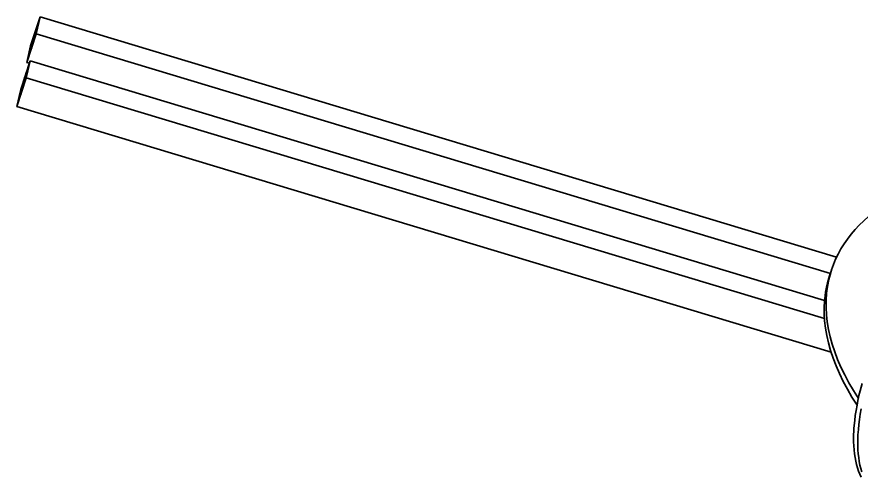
# Model space of a CAD drawing. Extents: x -41 to 2498, y -135 to 1203.
# Drawn here: x 1051.5 to 1293.9, y 997.5 to 1129.5 of the extents above; entities that cross this region are included whole.
import ezdxf

# ---------------------------------------------------------------- set-up
doc = ezdxf.new("R2010")
doc.units = 0

msp = doc.modelspace()

# ---------------------------------------------------------------- linework, layer by layer
at = {"color": 7, "lineweight": 35, "ltscale": 0.21721}
for p, q in [((1055.48, 1121.22), (1058.18, 1129.48)), ((1054.23, 1112.04), (1051.53, 1103.78))]:
    msp.add_line(p, q, dxfattribs=at)
at = {"color": 7, "lineweight": 35, "ltscale": 0.124181}
for p, q in [((1057.08, 1124.64), (1058.18, 1129.48)), ((1052.63, 1108.63), (1051.53, 1103.78))]:
    msp.add_line(p, q, dxfattribs=at)
at = {"color": 7, "lineweight": 35}
for p, q in [((1058.18, 1129.48), (1286.87, 1060.55)), ((1057.08, 1124.64), (1285.09, 1055.91)), ((1055.33, 1116.89), (1283.43, 1048.13)), ((1054.23, 1112.04), (1283.4, 1042.97)), ((1051.53, 1103.78), (1285.27, 1033.33))]:
    msp.add_line(p, q, dxfattribs=at)
at = {"color": 7, "lineweight": 35, "ltscale": 0.217207}
for p, q in [((1057.08, 1124.64), (1054.39, 1116.38)), ((1052.63, 1108.63), (1055.33, 1116.89))]:
    msp.add_line(p, q, dxfattribs=at)
at = {"color": 7, "lineweight": 35, "ltscale": 0.124178}
for p, q in [((1055.48, 1121.22), (1054.39, 1116.38)), ((1054.23, 1112.04), (1055.33, 1116.89))]:
    msp.add_line(p, q, dxfattribs=at)
at = {"color": 7, "lineweight": 35, "ltscale": 0.018442}
msp.add_line((1054.39, 1116.38), (1055.09, 1116.16), dxfattribs=at)
at = {"color": 7, "lineweight": 35, "ltscale": 0.043442}
msp.add_line((1284.86, 1055.22), (1285.4, 1056.87), dxfattribs=at)
at = {"color": 7, "lineweight": 35}
for points in [[(1294.17, 1024.35), (1293.89, 1023.29), (1293.62, 1022.23), (1293.29, 1020.84), (1293, 1019.46), (1292.73, 1018.1), (1292.47, 1016.6), (1292.24, 1015.12), (1292.06, 1013.66), (1291.92, 1012.24), (1291.86, 1011.43), (1291.81, 1010.64), (1291.76, 1009.6), (1291.75, 1008.57), (1291.76, 1007.57), (1291.8, 1006.39), (1291.89, 1005.25), (1292.01, 1004.13), (1292.17, 1003.06), (1292.38, 1002.01), (1292.61, 1001.03), (1292.89, 1000.09), (1293.2, 999.17), (1293.55, 998.3), (1293.95, 997.46)], [(1293.92, 1017.01), (1293.66, 1015.5), (1293.44, 1014.02), (1293.25, 1012.57), (1293.11, 1011.15), (1293.05, 1010.34), (1293, 1009.55), (1292.96, 1008.5), (1292.94, 1007.48), (1292.95, 1006.47), (1293, 1005.3), (1293.08, 1004.15), (1293.21, 1003.04), (1293.37, 1001.96), (1293.57, 1000.92), (1293.81, 999.94), (1294.08, 998.99)]]:
    msp.add_lwpolyline(points, dxfattribs=at)
for centre, major_axis, ratio, start_param, end_param in [((1056.28, 1122.93), (-1.29, -4.28), 0.040048, 0.000036, 3.141629), ((1056.28, 1122.93), (-1.29, -4.28), 0.040048, 3.141629, 4.193977), ((1056.28, 1122.93), (-1.29, -4.28), 0.040048, 4.193977, 6.283222), ((1053.43, 1110.33), (-1.29, -4.28), 0.040048, 4.193977, 6.283222), ((1053.43, 1110.33), (-1.29, -4.28), 0.040048, 0.000036, 3.141629), ((1053.43, 1110.33), (-1.29, -4.28), 0.040048, 3.141629, 4.193977), ((1404.22, 1018.07), (118.83, -38.8), 0.495104, 2.714591, 3.141539), ((1404.22, 1018.07), (118.83, -38.8), 0.495104, 3.141539, 3.187703), ((1403.68, 1016.41), (118.83, -38.8), 0.495104, 3.141539, 3.187703), ((1403.68, 1016.41), (118.83, -38.8), 0.495104, 3.187703, 3.70016), ((1404.22, 1018.07), (118.83, -38.8), 0.495104, 3.187703, 3.696733)]:
    msp.add_ellipse(centre, major_axis=major_axis, ratio=ratio, start_param=start_param, end_param=end_param, dxfattribs=at)

doc.saveas('drawing.dxf')
